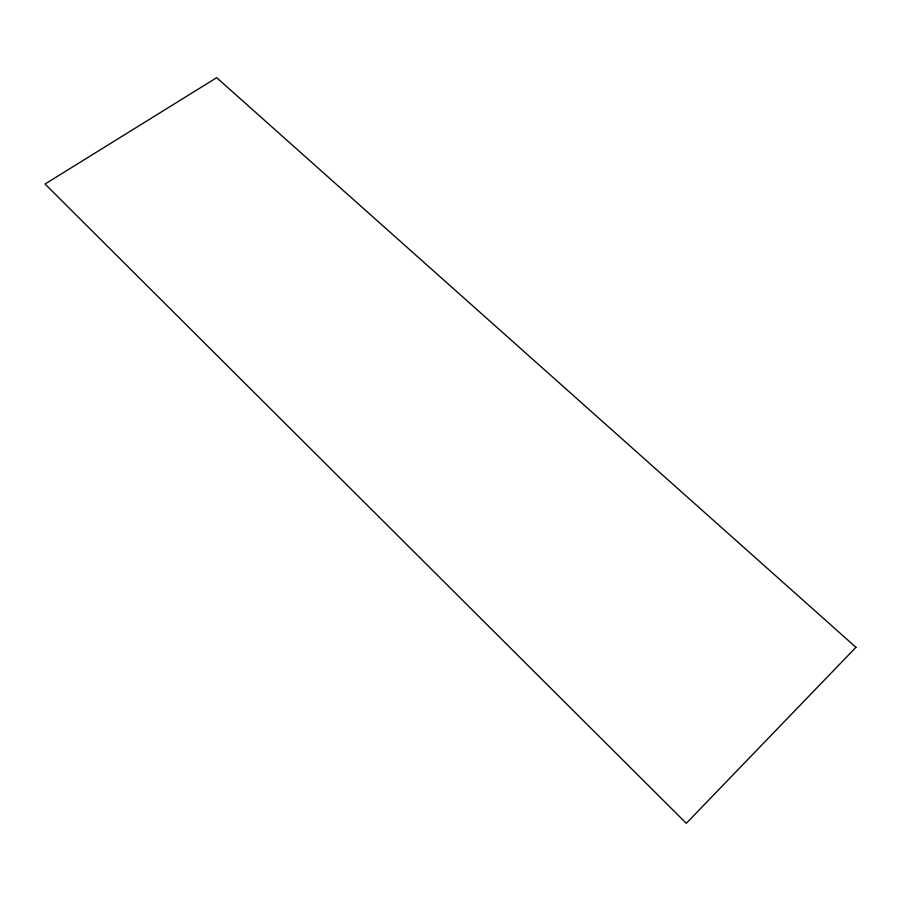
<?xml version="1.0" encoding="UTF-8"?>
<svg xmlns="http://www.w3.org/2000/svg" width="901" height="901" viewBox="0 0 901 901"><rect width="100%" height="100%" fill="white"/><g stroke="black" fill="none" stroke-linecap="round" stroke-linejoin="round"><path stroke-width="1.35" d="M855.95 647.323L686.303 823.311L45.05 184.018L216.679 77.689L855.95 647.323"/></g></svg>
